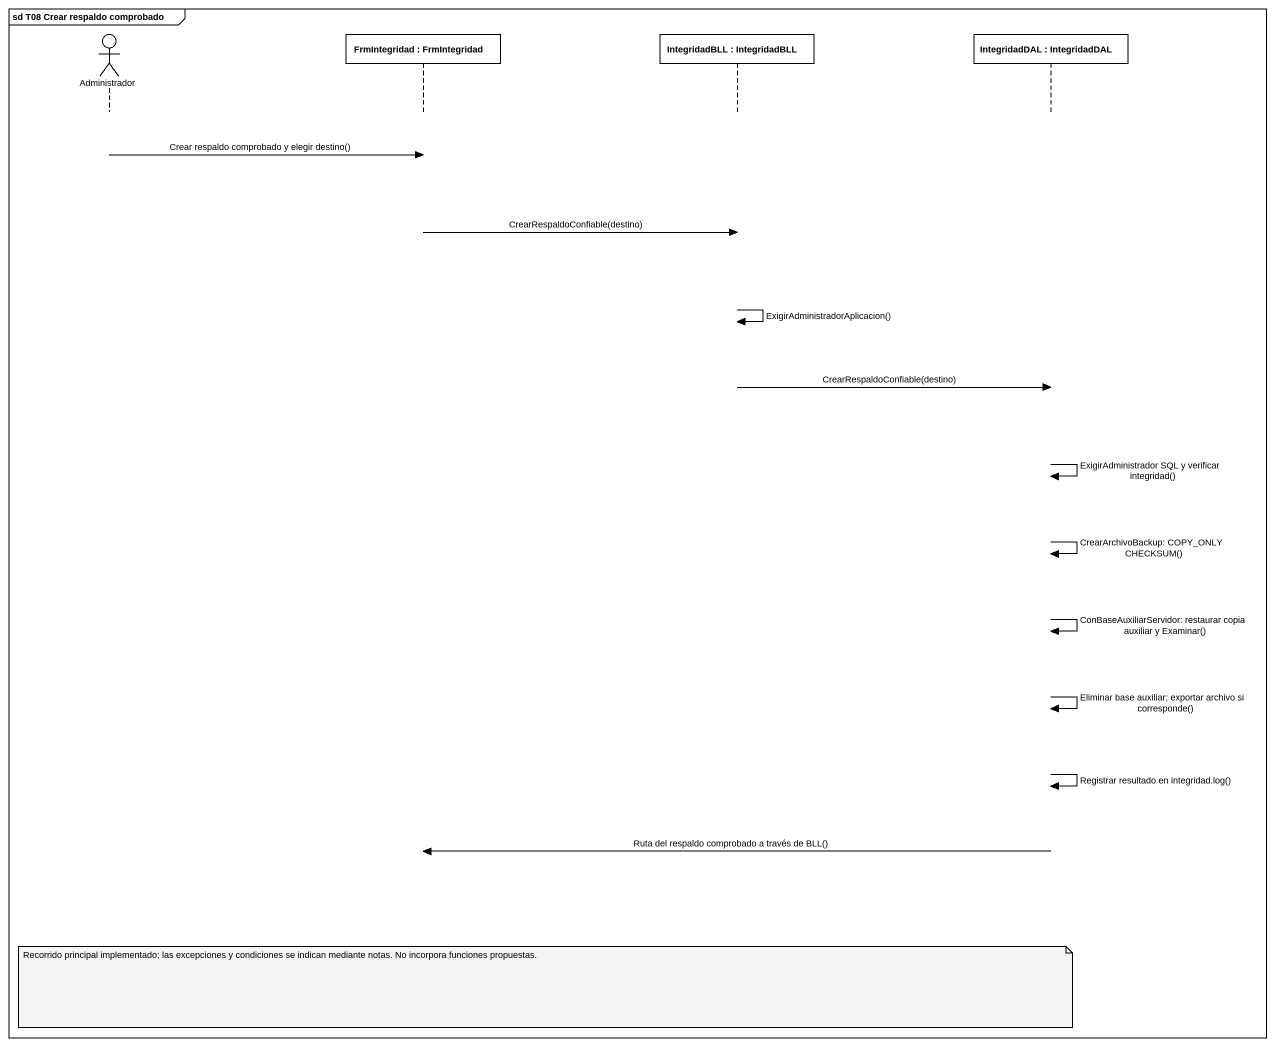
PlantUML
@startuml
mainframe sd T08 Crear respaldo comprobado
hide footbox
actor Administrador #FFFFFF
participant "FrmIntegridad : FrmIntegridad" as FrmIntegridad #FFFFFF
participant "IntegridadBLL : IntegridadBLL" as IntegridadBLL #FFFFFF
participant "IntegridadDAL : IntegridadDAL" as IntegridadDAL #FFFFFF

Administrador -> FrmIntegridad : Crear respaldo comprobado y elegir destino()
FrmIntegridad -> IntegridadBLL : CrearRespaldoConfiable(destino)
IntegridadBLL -> IntegridadBLL : ExigirAdministradorAplicacion()
IntegridadBLL -> IntegridadDAL : CrearRespaldoConfiable(destino)
IntegridadDAL -> IntegridadDAL : ExigirAdministrador SQL y verificar integridad()
IntegridadDAL -> IntegridadDAL : CrearArchivoBackup: COPY_ONLY CHECKSUM()
IntegridadDAL -> IntegridadDAL : ConBaseAuxiliarServidor: restaurar copia auxiliar y Examinar()
IntegridadDAL -> IntegridadDAL : Eliminar base auxiliar; exportar archivo si corresponde()
IntegridadDAL -> IntegridadDAL : Registrar resultado en integridad.log()
IntegridadDAL -> FrmIntegridad : Ruta del respaldo comprobado a través de BLL()
note over FrmIntegridad : Recorrido principal implementado; las excepciones y condiciones se indican mediante notas. No incorpora funciones propuestas.
@enduml
